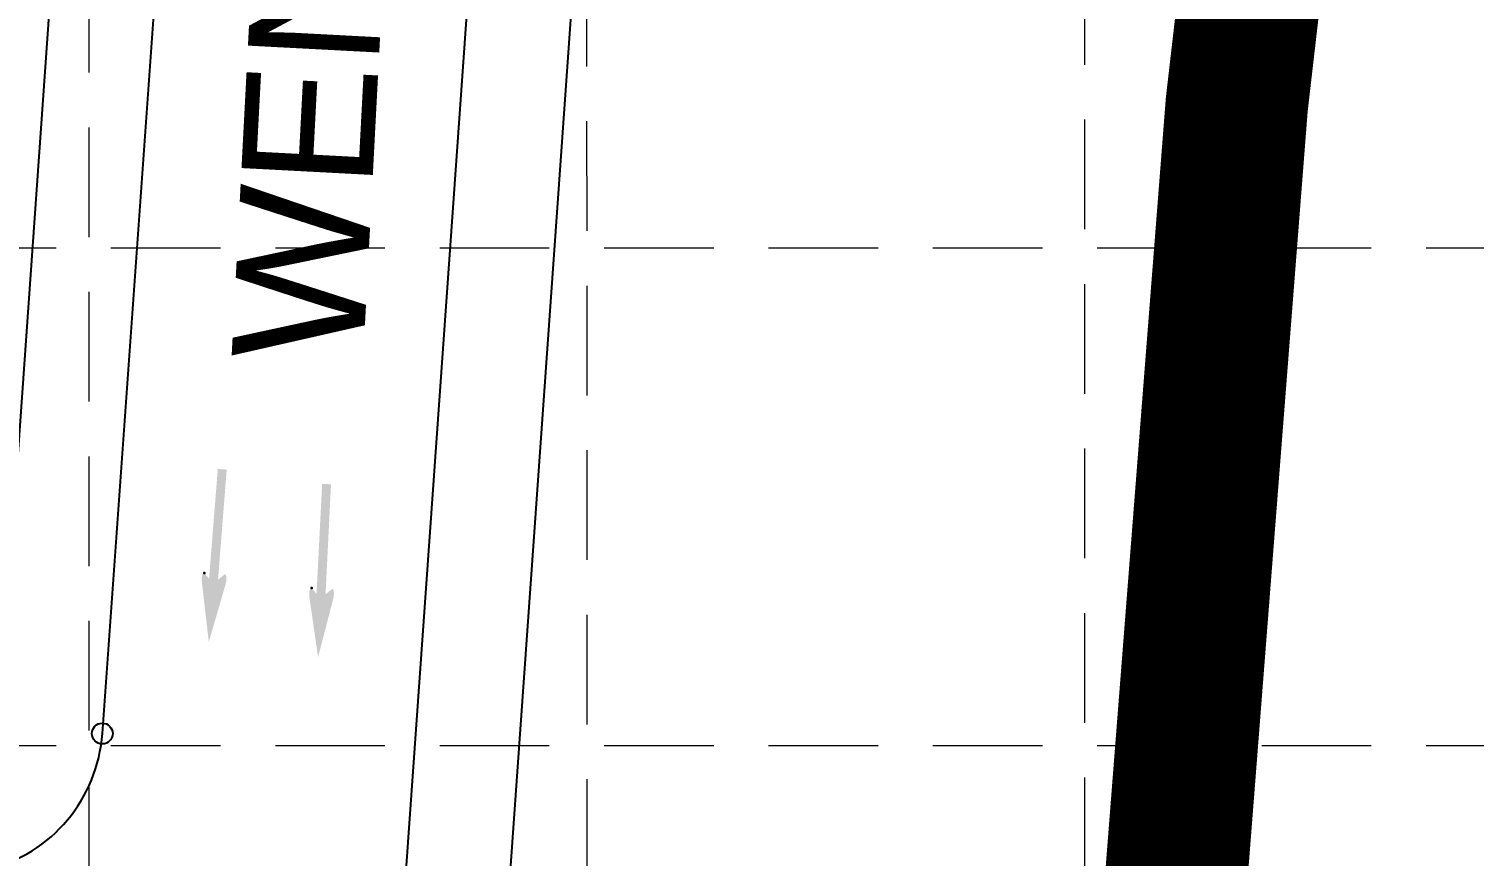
# Model space of a CAD drawing. Header units: feet. Extents: x 7707 to 9528, y 2602 to 5512.
# Drawn here: x 9202.6 to 9334.5, y 4319.6 to 4395.1 of the extents above; entities that cross this region are included whole.
import ezdxf
from ezdxf.enums import TextEntityAlignment as Align

# ---------------------------------------------------------------- set-up
doc = ezdxf.new("R2010")
doc.units = ezdxf.units.FT
doc.header["$LTSCALE"] = 0.4
doc.header["$MEASUREMENT"] = 0
doc.linetypes.add('HIDDEN', pattern=[0.375, 0.25, -0.125])
for name, color, linetype in [('ECB', 84, 'Continuous'), ('grid', 254, 'HIDDEN'), ('LOT NUM', 7, 'Continuous'), ('PAVING', 7, 'Continuous'), ('ROW', 7, 'Continuous')]:
    doc.layers.add(name, color=color, linetype=linetype)
doc.styles.get("Standard").update_dxf_attribs({"font": 'ARIAL.TTF'})

msp = doc.modelspace()

# ---------------------------------------------------------------- hatches: boundary and pattern name
at = {"layer": 'PAVING', "linetype": 'Continuous', "lineweight": 30}
h = msp.add_hatch(color=256, dxfattribs=at)
edge = h.paths.add_edge_path()
edge.add_line((9220.52, 4345.34), (9219.9, 4344.86))
edge.add_line((9219.9, 4344.86), (9220.69, 4354.89))
edge.add_line((9220.69, 4354.89), (9219.88, 4354.95))
edge.add_line((9219.88, 4354.95), (9219.08, 4344.93))
edge.add_line((9219.08, 4344.93), (9218.65, 4345.47))
edge.add_line((9218.65, 4345.47), (9218.65, 4345.47))
edge.add_ellipse((9218.56, 4344.97), major_axis=(0.042, 0.53), ratio=0.285714, start_angle=342.8173, end_angle=484.7269)
edge.add_line((9218.42, 4344.68), (9218.42, 4344.68))
edge.add_line((9218.42, 4344.68), (9219.06, 4339.17))
edge.add_line((9219.06, 4339.17), (9220.61, 4344.5))
edge.add_line((9220.61, 4344.5), (9220.61, 4344.5))
edge.add_ellipse((9220.51, 4344.82), major_axis=(0.042, 0.53), ratio=0.285714, start_angle=234.1685, end_angle=374.4967)
edge.add_line((9220.51, 4345.34), (9220.52, 4345.34))
edge.add_line((9220.52, 4345.34), (9220.52, 4345.34))
h = msp.add_hatch(color=256, dxfattribs=at)
edge = h.paths.add_edge_path()
edge.add_line((9230.31, 4344), (9229.71, 4343.51))
edge.add_line((9229.71, 4343.51), (9230.21, 4353.55))
edge.add_line((9230.21, 4353.55), (9229.4, 4353.59))
edge.add_line((9229.4, 4353.59), (9228.89, 4343.55))
edge.add_line((9228.89, 4343.55), (9228.44, 4344.08))
edge.add_line((9228.44, 4344.08), (9228.44, 4344.09))
edge.add_ellipse((9228.37, 4343.58), major_axis=(0.027, 0.531), ratio=0.285714, start_angle=342.8173, end_angle=484.7269)
edge.add_line((9228.23, 4343.28), (9228.23, 4343.29))
edge.add_line((9228.23, 4343.29), (9229.03, 4337.79))
edge.add_line((9229.03, 4337.79), (9230.43, 4343.17))
edge.add_line((9230.43, 4343.17), (9230.43, 4343.17))
edge.add_ellipse((9230.32, 4343.49), major_axis=(0.027, 0.531), ratio=0.285714, start_angle=234.1685, end_angle=374.4967)
edge.add_line((9230.31, 4344), (9230.31, 4344))
edge.add_line((9230.31, 4344), (9230.31, 4344))

# ---------------------------------------------------------------- linework, layer by layer
at = {"layer": 'ECB', "color": 5, "const_width": 13}
msp.add_lwpolyline([(9388.21, 4581.41), (9363, 4561.07), (9327.67, 4516.17), (9312.86, 4388.2), (9285.99, 4044.93), (9285.99, 4021.1), (9296.59, 3991.96), (9296.59, 3946.06), (9296.59, 3538.38), (9320.16, 3259.45)], dxfattribs=at)
at = {"layer": 'grid', "color": 252, "linetype": 'HIDDEN', "lineweight": 0, "ltscale": 100}
for p, q in [((9208.21, 2831.09), (9208.11, 5465.72)), ((9253.65, 2831.65), (9253.51, 5465.72)), ((9299.13, 2831.8), (9298.91, 5465.72)), ((7755.13, 4375.12), (9480.3, 4375.12)), ((7755.13, 4329.72), (9480.3, 4329.72))]:
    msp.add_line(p, q, dxfattribs=at)
at = {"layer": 'PAVING'}
for p, q in [((9251.69, 4524.51), (9194.39, 3719.05)), ((9215.28, 4414.41), (9209.34, 4330.82))]:
    msp.add_line(p, q, dxfattribs=at)
msp.add_circle((9209.34, 4330.82), 0.95, dxfattribs=at)
msp.add_arc((9195.6, 4331.8), 13.78, 284.0107, 355.9306, dxfattribs=at)
at = {"layer": 'PAVING', "linetype": 'Continuous', "lineweight": 30}
for p in [(9218.65, 4345.47), (9228.44, 4344.08)]:
    msp.add_point(p, dxfattribs=at)
at = {"layer": 'ROW'}
for p, q in [((9261.16, 4523.84), (9203.86, 3718.37)), ((9206.48, 4424.56), (9199.07, 4320.33))]:
    msp.add_line(p, q, dxfattribs=at)

# ---------------------------------------------------------------- texts
at = {"layer": 'LOT NUM', "color": 7}
msp.add_text('WENKE DRIVE', height=12, rotation=86.9893, dxfattribs=at).set_placement((9227.13, 4364.9), align=Align.MIDDLE_LEFT)

doc.saveas('drawing.dxf')
